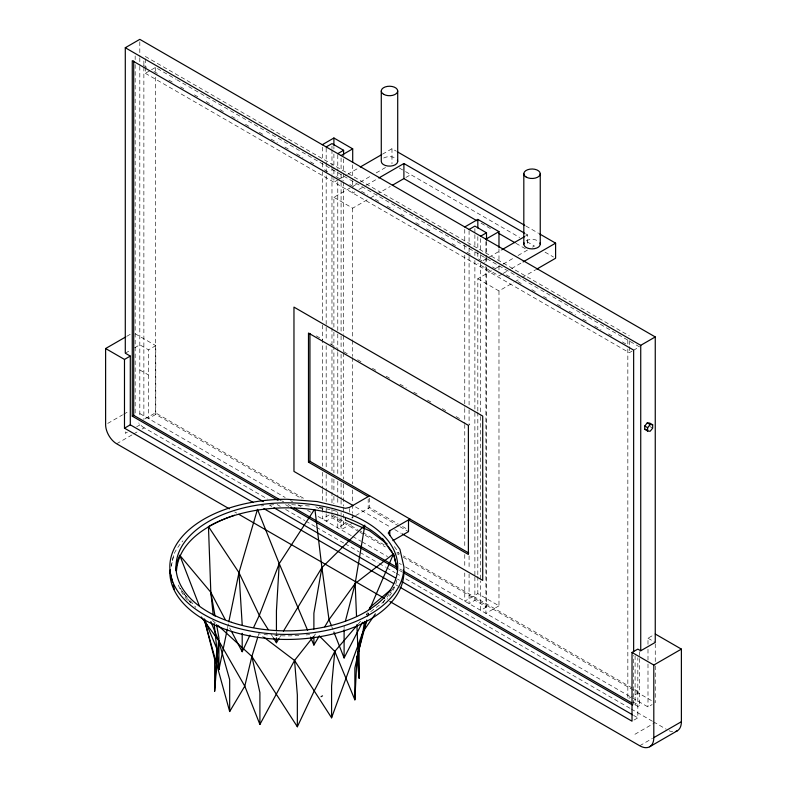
<?xml version="1.0" encoding="UTF-8"?>
<svg xmlns="http://www.w3.org/2000/svg" width="787" height="787" viewBox="0 0 787 787"><rect width="100%" height="100%" fill="white"/><g stroke="black" fill="none" stroke-linecap="round" stroke-linejoin="round"><path stroke-width="0.59" stroke-dasharray="3.94 2.95" d="M227.581 627.741L228.564 622.95M171.291 566.227L173.711 554.855L171.123 566.197M367.745 616.506L368.66 613.024M367.588 616.437L368.572 612.975M258.215 635.748L258.913 633.456L262.769 636.368M366.309 614.765L367.421 612.611M279.592 637.519L280.851 635.434M382.974 602.921L389.181 593.959M389.87 592.965L394.012 586.984L389.86 592.778M384.322 600.501L382.935 602.429L366.289 614.952M314.062 635.788L315.557 633.889M358.272 623.934L360.623 621.189M145.329 67.289L145.329 73.309L150.415 70.368M151.429 69.787L155.492 67.436L175.708 79.103M338.135 179.78L333.904 182.22L333.904 178.541M339.187 179.17L346.585 174.911M347.638 174.301L359.256 167.592M382.482 154.183L391.985 148.694L396.235 151.143M333.904 327.185L333.904 197.311L351.858 186.952M352.92 186.342L359.256 182.682M360.308 182.072L371.926 175.363M376.147 172.924L385.65 167.434M354.789 191.871L352.704 193.071L352.704 189.392M358.97 189.451L365.237 185.84M366.28 185.23L376.727 179.2M126.835 336.285L131.075 333.836M333.904 197.311L352.704 208.161L369.418 198.511M370.461 197.911L375.684 194.891M376.727 194.291L390.313 186.45M405.866 177.469L410.784 174.635M125.29 353.186L130.475 350.195M134.626 347.805L139.811 344.804L148.517 349.841L155.777 345.641L155.777 414.385L302.001 498.81M107.73 423.426L122.585 414.857M123.648 414.237L128.95 411.178M144.936 418.91L155.492 412.811L304.402 498.791M155.777 414.385L148.517 418.576L148.517 349.841M127.366 432.152L125.29 433.352L125.29 430.922M136.692 426.761L139.811 424.97L139.811 422.678M116.643 443.77L132.56 434.581M133.623 433.962L137.863 431.512M142.113 429.063L144.228 427.843L267.56 499.037M483.12 260.586L502.175 249.587M525.45 236.139L527.565 234.92L527.565 245.367M477.827 411.05L477.827 278.726L491.59 270.787M495.82 268.337L502.175 264.678M503.227 264.068L513.813 257.949M518.043 255.509L527.565 250.01M532.484 247.167L534.452 246.036L524.939 240.547M502.116 274.033L498.978 275.844L477.827 263.635M503.168 273.423L510.507 269.184M511.56 268.583L522.047 262.524M477.827 278.726L498.978 290.934L513.655 282.454M514.708 281.854L520.994 278.224M522.047 277.614L535.672 269.744M468.383 425.373L469.839 424.527M343.594 507.32L343.594 524.496L331.976 517.787L326.172 521.142L326.172 513.783M145.329 73.309L629.295 352.714L632.345 350.953M633.358 350.372L639.457 346.851L176.77 79.723M351.563 517.954L354.681 516.154M355.714 515.554L369.634 507.517L398.281 524.053M343.594 524.496L337.78 527.851L337.78 516.803M351.828 523.552L341.086 529.759L341.086 512.583M498.978 290.934L498.978 605.823L477.827 593.614L464.763 601.16L464.763 572.936M486.504 267.157L486.504 607.003L474.886 600.294L469.082 603.649L469.082 574.205M486.504 607.003L480.69 610.358L480.69 580.914M498.978 605.823L485.904 613.368L485.904 266.163M647.996 644.346L647.996 638.208L654.213 634.617M628.892 698.325L639.457 692.226L403.328 555.897M639.457 651.666L639.457 705.644L638.001 706.48L635.099 704.798L633.643 705.644L633.643 655.374M405.571 566.984L647.996 706.942L652.138 704.552M633.958 720.075L637.834 717.842L637.834 657.696M634.922 734.291L654.233 723.145M639.723 745.761L652.462 738.413M291.702 504.654L312.213 506.218M319.522 507.153L339.551 511.943M525.854 225.977L538.603 233.336M525.45 233.7L527.565 234.92M399.294 168.005L404.518 171.015M405.561 171.615L519.656 237.487M545.027 252.135L553.487 257.024M481.064 223.154L490.576 228.653M515.938 243.301L526.513 249.4M145.329 56.457L629.295 335.862M143.293 65.341L147.553 67.8M153.937 71.489L158.197 73.939M168.841 80.087L173.101 82.546M180.557 86.845L183.745 88.695M194.389 94.843L198.649 97.293M206.105 101.602L212.49 105.291M219.937 109.59L224.197 112.049M231.653 116.348L238.038 120.037M245.485 124.336L249.745 126.796M259.326 132.324L263.586 134.784M271.033 139.092L277.427 142.781M284.874 147.08L289.134 149.54M296.581 153.839L302.975 157.528M310.422 161.827L314.682 164.286M324.264 169.815L328.523 172.274M335.97 176.583L342.355 180.262M349.812 184.571L354.071 187.031M361.518 191.33L367.903 195.019M375.36 199.318L379.619 201.777M387.066 206.076L393.451 209.765M400.908 214.074L405.167 216.523M415.811 222.672L420.071 225.131M426.456 228.82L430.715 231.28M441.359 237.428L445.619 239.878M452.004 243.567L456.263 246.026M466.907 252.174L471.167 254.634M478.614 258.933L484.999 262.622M492.455 266.921L495.653 268.77M506.297 274.909L510.547 277.368M518.003 281.677L521.201 283.517M531.845 289.665L536.095 292.125M543.551 296.424L546.749 298.263M557.393 304.412L561.652 306.871M569.099 311.17L575.484 314.859M582.941 319.168L587.2 321.617M594.647 325.926L601.032 329.615M608.489 333.914L612.748 336.374M622.32 341.902L626.58 344.362M649.777 426.456L652.679 428.128M316.285 335.882L322.64 339.551M330.058 343.83L336.413 347.5M343.821 351.779L348.061 354.219M357.593 359.728L361.823 362.168M372.408 368.286L376.648 370.726M386.181 376.235L390.411 378.675M399.944 384.184L406.299 387.853M413.716 392.133L417.946 394.572M427.479 400.071L431.709 402.521M442.304 408.63L446.534 411.08M456.067 416.579L460.306 419.028M135.256 333.796L155.777 345.641M647.996 638.208L655.256 642.399M139.811 369.959L148.517 374.986M402.521 526.503L408.886 530.182M398.95 526.119L368.188 508.353L368.188 498.968M400.012 526.729L408.502 531.628M355.468 506.917L390.46 527.123M394.7 529.572L401.065 533.252M319.296 507.389L323.555 509.838M333.127 515.367L357.583 529.494M358.656 530.104L361.843 531.953M362.905 532.563L384.174 544.84M396.943 552.218L399.068 553.438M315.774 506.759L321.076 509.819M358.921 531.668L329.556 514.718L322.296 518.908L322.296 512.77M359.974 532.278L364.204 534.717M365.257 535.327L385.345 546.926M396.973 553.635L399.088 554.855M403.318 557.294L654.194 702.142M139.811 413.549L285.209 497.492M290.501 500.552L292.626 501.772M297.919 504.831L301.096 506.671M307.461 510.34L310.639 512.18M318.056 516.459L351.661 535.858M352.714 536.468L361.174 541.348M362.227 541.958L387.598 556.606M399.225 563.325L401.34 564.545M633.122 701.984L639.457 705.644M281.677 500.758L283.812 501.988M288.072 504.447L292.331 506.907M399.845 568.981L401.97 570.211M285.553 504.674L288.75 506.513M399.452 570.427L402.649 572.277M277.132 504.565L280.32 506.405M285.632 509.474L304.776 520.522M305.838 521.142L315.4 526.66M316.463 527.28L344.106 543.237M345.168 543.847L358.99 551.835M360.053 552.444L378.134 562.882M379.196 563.492L385.571 567.171M386.633 567.791L395.143 572.7M396.205 573.31L401.518 576.379M405.777 578.838L630.102 708.349M631.164 708.969L652.433 721.246M653.495 721.856L666.255 729.224M269.685 505.293L271.81 506.523M397.366 579.016L399.491 580.235M633.574 715.383L637.834 717.842M395.812 584.82L397.937 586.049M234.654 511.904L236.779 513.124M212.539 620.412L216.12 623.688M190.365 600.747L195.806 607.387M184.611 594.333L180.262 588.43L191.339 603.875M185.329 595.316L191.123 603.186M394.356 546.601L399.235 553.409M270.728 633.614L272.627 636.653M229.647 627.928L230.788 630.092M331.661 626.403L332.99 629.777M655.256 643.835L655.256 664.7M655.256 665.93L655.256 702.752M647.996 649.255L647.996 662.752M647.996 663.982L647.996 706.942M635.099 655.768L635.099 704.798M629.295 340.682L629.295 345.493M629.295 346.703L629.295 352.714M627.839 340.387L627.839 344.076M627.839 348.985L627.839 698.935M498.978 248.82L498.978 261.107M498.978 266.016L498.978 273.384M486.504 241.393L486.504 256.119M486.504 257.339L486.504 262.248M485.904 241.619L485.904 256.346M485.904 257.575L485.904 264.934M480.69 238.609L480.69 253.335M480.69 254.565L480.69 261.923M480.69 263.153L480.69 415.28M480.69 416.51L480.69 579.685M477.827 236.612L477.827 251.358M477.827 252.588L477.827 257.497M477.827 412.28L477.827 575.238M477.827 576.458L477.827 593.614M474.886 228.555L474.886 233.464M474.886 234.683L474.886 246.961M474.886 251.86L474.886 255.549M474.886 260.448L474.886 411.355M474.886 412.585L474.886 575.759M474.886 576.989L474.886 600.294M469.082 230.68L469.082 246.626M469.082 247.856L469.082 255.214M469.082 256.444L469.082 404.892M469.082 409.801L469.082 424.527M469.082 555.799L469.082 569.296M464.763 229.41L464.763 244.137M464.763 245.367L464.763 250.276M464.763 255.175L464.763 407.312M464.763 408.542L464.763 423.258M464.763 424.488L464.763 548.401M464.763 554.54L464.763 568.037M391.985 148.694L391.985 163.785M369.634 498.132L369.634 507.517M352.704 164.817L352.704 179.564M352.704 180.794L352.704 188.162M352.704 208.161L352.704 339.266M352.704 340.486L352.704 356.413M352.704 357.642L352.704 483.838M352.704 489.967L352.704 503.444M352.704 504.674L352.704 513.252M352.704 514.472L352.704 518.151M349.487 508.589L349.487 512.111M344.106 626.098L344.106 628.547M343.594 158.885L343.594 172.383M343.594 173.612L343.594 180.971M343.594 182.2L343.594 334.327M343.594 335.557L343.594 351.504M343.594 352.733L343.594 479.106M343.594 484.005L343.594 506.09M341.086 158.01L341.086 172.737M341.086 173.957L341.086 181.325M341.086 182.545L341.086 334.682M341.086 335.911L341.086 349.408M341.086 354.307L341.086 477.001M341.086 483.129L341.086 499.086M341.086 500.306L341.086 505.215M337.78 154.882L337.78 170.828M337.78 172.058L337.78 176.967M337.78 181.866L337.78 332.773M337.78 334.003L337.78 351.179M337.78 352.409L337.78 475.092M337.78 481.231L337.78 497.177M337.78 498.407L337.78 504.536M337.78 511.904L337.78 515.583M333.904 146.598L333.904 149.058M333.904 153.967L333.904 168.713M333.904 169.943L333.904 177.311M333.904 332.084L333.904 472.987M333.904 479.116L333.904 491.373M333.904 496.272L333.904 503.621M331.976 146.048L331.976 148.497M331.976 149.727L331.976 165.673M331.976 166.903L331.976 174.261M331.976 175.491L331.976 326.398M331.976 327.628L331.976 344.804M331.976 349.703L331.976 472.397M331.976 478.526L331.976 490.803M331.976 492.023L331.976 503.07M331.976 509.199L331.976 511.658M331.976 512.878L331.976 517.787M326.172 148.172L326.172 326.074M326.172 327.294L326.172 340.791M326.172 345.7L326.172 468.383M326.172 474.522L326.172 490.468M326.172 491.698L326.172 501.516M326.172 508.874L326.172 512.553M322.296 147.159L322.296 161.886M322.296 163.106L322.296 170.474M322.296 171.694L322.296 323.831M322.296 325.061L322.296 466.15M322.296 472.279L322.296 488.235M322.296 489.455L322.296 500.502M322.296 507.861L322.296 511.54M276.434 631.705L276.434 636.604M155.492 67.436L155.492 72.355M155.492 77.274L155.492 412.811M145.329 58.858L145.329 66.078M143.873 60.973L143.873 65.892M143.873 67.111L143.873 419.52M139.811 41.8L139.811 56.526M139.811 57.746L139.811 65.114M139.811 66.334L139.811 416.972M135.167 55.946L135.167 59.625M135.167 64.544L135.167 414.493M672.698 731.713A19.901 11.49 60 0 1 669.147 730.759M144.228 427.843A15.602 9.011 60 0 1 138.719 422.944M396.815 580.226A110.878 64.022 0 0 1 387.106 599.251M309.724 634.509A110.878 64.022 0 0 1 306.153 634.912M298.932 635.503A110.878 64.022 0 0 1 274.82 635.503M267.6 634.912A110.878 64.022 0 0 1 264.029 634.509M187.444 600.196A110.878 64.022 0 0 1 178.334 584.957M174.301 553.379A117.047 67.574 0 0 1 182.938 540.797M261.314 505.923A117.047 67.574 0 0 1 263.714 505.628M269.774 505.018A117.047 67.574 0 0 1 274.663 504.664M383.682 158.039A8.214 4.742 0 0 1 396.609 159.023M526.218 240.802A8.214 4.742 0 0 1 539.144 241.786"/><path stroke-width="1.18" d="M257.861 636.899L251.879 656.456L244.787 686.146L229.676 711.546L204.236 619.221L214.664 659.378L214.664 691.232L216.789 648.596L214.123 623.432M319.67 636.299L334.809 651.42L354.868 699.83L356.993 657.194L362.964 631.794L364.47 621.435M228.82 621.75L238.973 572.641L257.477 509.346L279.228 563.61L276.434 610.879L276.434 630.485M214.664 691.232L218.619 640.539L210.808 621.592M357.495 624.848L334.809 651.42L331.583 685.949L331.583 717.803L294.554 660.46L263.734 637.106M345.336 621.366L355.163 583.521L364.814 525.155L321.903 567.614L283.379 631.253M315.007 510.035L321.903 567.614L313.885 613.181L313.885 629.108M204.522 619.123L216.789 648.596L218.914 669.668L227.335 628.941M176.495 570.703C178.777 540.699 208.958 523.926 234.457 515.229M375.379 613.87L362.964 631.794L354.868 667.976L354.868 699.83M170.356 569.601L169.835 571.864A117.047 67.574 0 0 0 286.881 639.438A117.047 67.574 0 0 0 403.918 571.864L403.406 569.611M366.821 619.999L356.993 657.194L359.118 678.266L359.118 646.412L366.289 621.041M369.585 609.532L393.52 553.851L397.543 570.398M369.546 609.512L370.195 607.21L390.342 590.102M331.583 717.803L362.964 631.794M314.2 509.848L279.228 563.61L259.317 615.355L253.611 627.475M231.358 631.174L242.199 651.695L249.981 635.178M217.901 625.321L251.879 656.456L297.348 726.765L314.466 690.425L334.809 651.42M333.885 632.03L344.106 657.952L362.423 622.32M369.093 609.364L370.195 607.21M201.256 616.949L218.619 640.539L244.787 686.146L259.897 724.453L294.554 660.46L313.305 636.732M310.511 637.126L313.885 645.045L319.325 635.896M324.765 626.747L328.996 619.635L355.163 583.521L393.52 553.851M273.266 637.667L276.434 642.733L278.962 638.562M409.948 519.056L389.791 530.694L388.237 533.045L399.934 549.346L403.918 566.837A117.047 67.574 0 0 1 286.881 634.411A117.047 67.574 0 0 1 169.835 566.837A117.047 67.574 0 0 1 286.881 499.263L317.171 501.565L345.395 508.313L349.487 507.418L369.634 495.78M644.75 426.003L647.258 422.875L649.777 423.101L652.679 424.773L652.679 428.128L650.16 431.256L647.652 431.03L644.75 429.358L644.75 426.003L647.652 427.685L647.652 431.03M647.652 427.685L650.16 424.547L652.679 424.773M263.301 501.604L130.298 424.823L130.298 356.078L125.29 353.186L125.29 47.732L139.811 39.35L655.256 336.944L655.256 642.399L640.736 650.78L637.834 649.108L632.02 652.453L632.02 721.197L400.071 587.279M322.296 144.71L333.904 138L352.704 148.851L352.704 162.368M326.172 146.943L331.976 143.588L343.594 150.297L343.594 155.206M337.78 153.652L343.594 150.297M341.086 155.56L352.704 148.851M360.308 166.982L381.429 154.783M378.822 177.99L403.898 163.519L524.398 233.09M229.342 508.835L116.643 443.77A15.602 9.011 60 0 1 105.615 424.655L105.615 348.533L125.772 336.895M392.398 185.24L403.898 178.61L476.833 220.714M105.615 348.533L124.484 359.433L130.298 356.078M633.643 651.695L633.643 350.117L132.265 60.648L132.265 416.166L133.711 415.329L280.615 500.138M464.763 226.961L477.827 219.416L498.978 231.624L498.978 247.59M124.484 359.433L124.484 428.177L130.298 424.823M469.082 229.45L474.886 226.095L486.504 232.804L486.504 240.163M480.69 236.159L486.504 232.804M485.904 239.169L498.978 231.624M502.175 249.587L524.398 236.759M523.089 261.923L555.602 243.153L555.602 258.244L536.724 269.144M392.91 540.63L408.502 531.628L408.502 519.892L468.383 554.461L468.383 425.373L308.484 333.049L308.484 462.146L309.94 461.31L468.786 553.025M125.29 47.732L640.736 345.326L655.256 336.944M321.057 696.692L322.513 695.846M632.02 652.453L653.8 665.035L681.385 649.108L681.385 721.709A19.901 11.49 60 0 1 675.885 731.428M389.88 601.514L639.723 745.761A19.901 11.49 60 0 0 653.8 737.635L681.385 721.709M649.678 746.755L677.263 730.818M644.75 429.358L646.422 429.505M397.297 151.763L524.791 225.367M539.666 233.955L555.602 243.153M499.027 233.532L514.885 242.691M647.258 422.875L650.16 424.547M655.256 634.017L681.385 649.108M308.484 462.146L368.188 496.617M353.353 505.697L293.964 471.413L293.964 307.107L482.716 416.087L482.716 580.393L402.127 533.861M294.456 508.136L396.648 567.132M403.033 570.821L631.902 702.958M132.265 416.166L278.096 500.365M290.875 507.743L397.327 569.198M403.711 572.887L632.581 705.024M273.935 507.753L395.231 577.786M401.616 581.465L632.512 714.773M124.484 428.177L253.237 502.509M263.871 508.648L393.687 583.59M238.914 514.354L384.568 598.445M387.263 544.053L369.634 530.792L345.395 520.05L345.395 517.816M176.013 570.683A110.878 64.022 0 0 1 179.77 555.297L210.818 592.277L225.082 619.29M382.443 538.416L386.594 544.201M387.981 546.129L392.133 551.923M397.484 570.664L393.982 555.297L382.905 539.852A110.878 64.022 0 0 0 208.466 526.601L238.973 572.641L259.317 615.355L268.19 629.551M279.228 563.61L307.628 630.338M331.219 625.272L328.996 619.635L321.903 567.614M179.77 555.297L199.17 605.459M218.619 640.539L229.676 679.693L229.676 711.546M170.081 571.913L172.628 582.4M173.199 584.721L174.33 589.384M251.879 656.456L259.897 692.599L259.897 724.453M208.466 526.601L210.818 592.277L215.077 616.241M216.573 624.632L218.914 637.804L218.914 669.668M210.818 592.277L213.228 615.041M294.554 660.46L297.348 694.911L297.348 726.765M238.973 572.641L242.199 624.74M355.163 583.521L356.531 616.319M356.885 624.819L359.118 678.266M653.8 665.035L653.8 737.635M640.736 345.326L640.736 650.78M540.246 173.74L540.246 244.157M523.817 173.74L523.817 244.157M477.827 219.416L477.827 228.014M403.898 163.519L403.898 178.61M397.71 90.977L397.71 161.394M389.791 530.694L389.791 535.386M381.282 90.977L381.282 161.394A8.214 4.742 0 0 0 390.568 166.096A8.214 4.742 0 0 0 397.425 160.164M344.106 629.767L344.106 657.952M333.904 138L333.904 145.369M313.885 636.467L313.885 645.045M309.94 333.442L309.94 461.31M276.434 637.834L276.434 642.733M242.199 633.319L242.199 651.695M133.711 61.032L133.711 415.329M539.961 242.927A8.214 4.742 0 0 1 532.032 248.899A8.214 4.742 0 0 1 524.093 242.927M231.437 622.281A110.878 64.022 0 0 0 397.76 566.837A110.878 64.022 0 0 0 231.437 511.393A110.878 64.022 0 0 0 231.437 622.281M383.682 94.322A8.214 4.742 0 0 0 397.425 92.197A8.214 4.742 0 0 0 387.371 86.393A8.214 4.742 0 0 0 383.682 94.322M526.218 177.095A8.214 4.742 0 0 0 539.961 174.97A8.214 4.742 0 0 0 529.907 169.156A8.214 4.742 0 0 0 526.218 177.095"/></g></svg>
